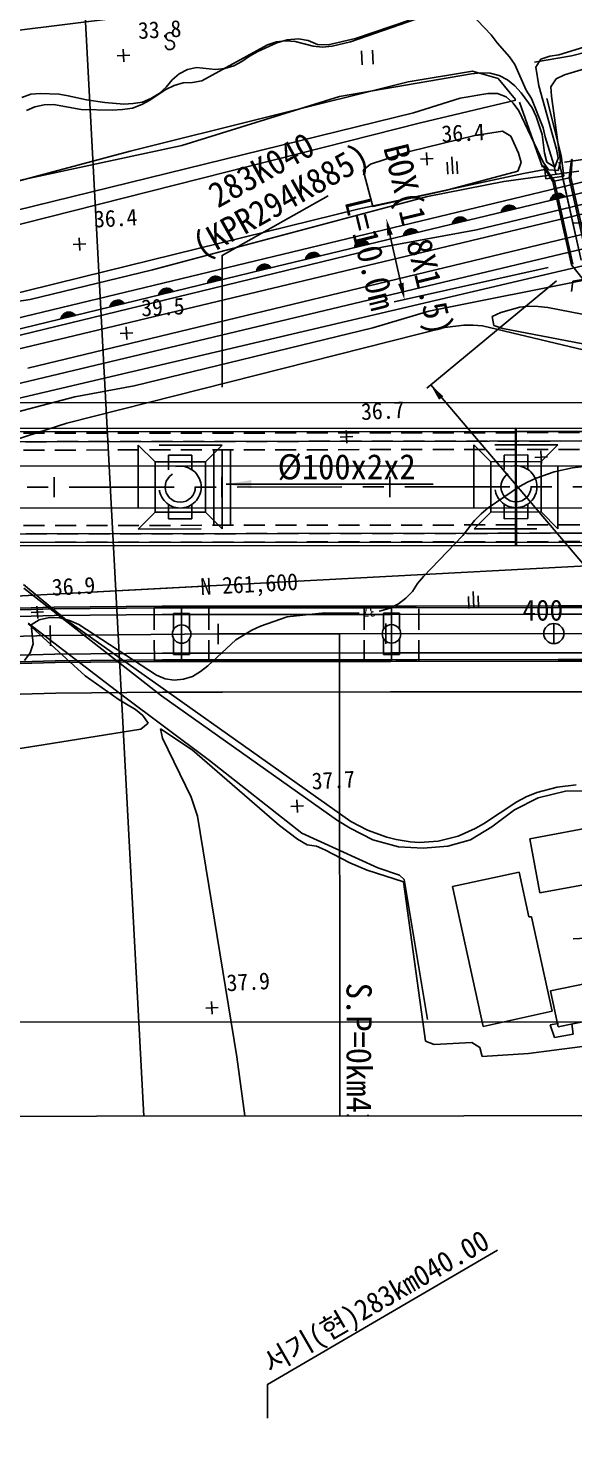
# Model space of a CAD drawing. Header units: millimetres. Extents: x 13158 to 13954, y 1103 to 1807.
# Drawn here: x 13759.2 to 13824.1, y 1361.9 to 1530.6 of the extents above; entities that cross this region are included whole.
import ezdxf
from ezdxf.enums import TextEntityAlignment as Align
from ezdxf.xclip import XClip

# ---------------------------------------------------------------- set-up
doc = ezdxf.new("R2010")
doc.units = ezdxf.units.MM
doc.header["$LTSCALE"] = 10
doc.header["$MEASUREMENT"] = 0
doc.header["$XCLIPFRAME"] = 2
for name, pattern in [('CENTER', [2, 1.25, -0.25, 0.25, -0.25]), ('DASHED2', [0.375, 0.25, -0.125]), ('HIDDEN', [0.375, 0.25, -0.125])]:
    doc.linetypes.add(name, pattern=pattern)
for name, color, linetype in [('TN-CABL', 4, 'Continuous'), ('TZ-BASE', 253, 'Continuous'), ('TZ-CABL', 4, 'Continuous'), ('TZ-LEAL', 1, 'Continuous'), ('TZ-LEAT', 3, 'Continuous')]:
    doc.layers.add(name, color=color, linetype=linetype)
doc.layers.add('TX-PAPR', color=2, linetype='Continuous', plot=False)
doc.styles.add('GR', font='GulimChe.ttf')
doc.styles.get("Standard").update_dxf_attribs({"font": 'GulimChe.ttf'})
doc.linetypes.add('ZIGZAG', pattern='A,0.0001,-0.2,[131,ltypeshp.shx,S=0.2,R=0,X=-0.2,Y=0],-0.4,[131,ltypeshp.shx,S=0.2,R=180,X=0.2,Y=0],-0.2', length=0.8001)
doc.dimstyles.get("Standard").update_dxf_attribs({"dimtxt": 0.18, "dimasz": 0.18, "dimexe": 0.18, "dimexo": 0.0625, "dimgap": 0.09, "dimtad": 0, "dimtih": 1, "dimtoh": 1, "dimdec": 4, "dimzin": 0, "dimdsep": 46, "dimtxsty": 'Standard', "dimcen": 0.09, "dimadec": 0, "dimazin": 0, "dimtfac": 1, "dimtdec": 4, "dimtofl": 0, "dimtmove": 0, "dimatfit": 3, "dimfxl": 0, "dimtolj": 1, "dimtzin": 0, "dimarcsym": 0})

# ---------------------------------------------------------------- blocks, each defined once
blk = doc.blocks.new('JD-DGDHG')
at = {"layer": 'TZ-BASE'}
for p, q in [((519.5, 135.95), (538.08, -213.91)), ((519.5, 135.95), (538.08, -213.91)), ((581.66, 51.91, 35), (699.42, 81.75, 35)), ((512.53, 19.86, 38), (699.42, 64.97, 38)), ((570.32, 31.16, 39), (699.42, 62.33, 39)), ((566.98, 57.64, 34), (555.3, 53.56, 34)), ((527.68, 56.44, 33), (515.2, 54.9, 33)), ((562.33, 56.14, 34), (555.91, 53.98, 34)), ((572.06, 54.41, 35), (569.62, 56.97, 35)), ((555.91, 53.98, 34), (552.65, 53.2, 34)), ((572.77, 53.46, 35), (572.06, 54.41, 35)), ((580.15, 52.03, 35), (590.96, 55.37, 35)), ((528.31, 51.18, 33.79), (528.23, 52.68, 33.79)), ((528.23, 52.68, 33.79), (528.27, 51.93, 33.79)), ((545.42, 53.2, 34), (537.59, 48.92, 34)), ((544.28, 52.43, 34), (543.3, 51.86, 34)), ((546.56, 53.46, 34), (544.28, 52.43, 34)), ((546.49, 53.59, 34), (545.42, 53.2, 34)), ((547.59, 53.69, 34), (546.49, 53.59, 34)), ((547.79, 53.79, 34), (546.56, 53.46, 34)), ((548.71, 53.6, 34), (547.59, 53.69, 34)), ((549.11, 53.92, 34), (547.79, 53.79, 34)), ((550.86, 53.05, 34), (548.71, 53.6, 34)), ((550.29, 53.73, 34), (549.11, 53.92, 34)), ((551.38, 53.27, 34), (550.29, 53.73, 34)), ((551.99, 52.93, 34), (550.86, 53.05, 34)), ((552.65, 53.2, 34), (551.38, 53.27, 34)), ((553.13, 53.07, 34), (551.99, 52.93, 34)), ((555.3, 53.56, 34), (553.13, 53.07, 34)), ((556.71, 50.84, 34.18), (556.62, 52.51, 34.18)), ((557.93, 52.56, 34.18), (558.02, 50.91, 34.18)), ((574.24, 51.78, 35), (572.77, 53.46, 35)), ((580.82, 49.62, 36), (591.56, 52.88, 36)), ((676.4, 51.15, 39), (513.47, 12.28, 39)), ((527.52, 51.89, 33.79), (529.02, 51.97, 33.79)), ((528.27, 51.93, 33.79), (527.52, 51.89, 33.79)), ((541.4, 50.7, 34), (540.33, 50.38, 34)), ((542.38, 51.23, 34), (541.4, 50.7, 34)), ((543.3, 51.86, 34), (542.38, 51.23, 34)), ((574.88, 50.85, 35), (574.24, 51.78, 35)), ((576.26, 47.79, 35), (574.88, 50.85, 35)), ((577.22, 51.14, 35), (581.66, 51.91, 35)), ((577.4, 50.54, 35), (577.99, 51.5, 35)), ((577.99, 51.5, 35), (579.06, 51.86, 35)), ((579.06, 51.86, 35), (580.15, 52.03, 35)), ((679.14, 49.44, 38), (513.68, 10.57, 38)), ((534.07, 49.02, 34), (533.35, 48.15, 34)), ((534.9, 49.75, 34), (534.07, 49.02, 34)), ((535.88, 50.28, 34), (534.9, 49.75, 34)), ((536.97, 50.49, 34), (535.88, 50.28, 34)), ((537.59, 48.92, 34), (536.5, 48.71, 34)), ((539.22, 50.28, 34), (536.97, 50.49, 34)), ((540.33, 50.38, 34), (539.22, 50.28, 34)), ((554.02, 47.05, 35), (569.73, 49.77, 35)), ((562.19, 48.81, 34.03), (569.84, 50.08, 34.03)), ((569.73, 49.77, 35), (570.83, 49.87, 35)), ((569.84, 50.08, 34.03), (572.92, 49.2, 34.03)), ((570.83, 49.87, 35), (571.95, 49.83, 35)), ((571.95, 49.83, 35), (573.03, 49.55, 35)), ((572.92, 49.2, 34.03), (574.98, 46.7, 34.03)), ((573.03, 49.55, 35), (574.02, 49.04, 35)), ((574.02, 49.04, 35), (574.89, 48.33, 35)), ((577.75, 48.31, 35), (577.4, 50.54, 35)), ((579.18, 48.19, 36), (579.8, 49.16, 36)), ((579.8, 49.16, 36), (580.82, 49.62, 36)), ((517.25, 47.31, 34), (516.18, 46.92, 34)), ((518.35, 47.41, 34), (517.25, 47.31, 34)), ((520.6, 47.32, 34), (518.35, 47.41, 34)), ((521.69, 47.15, 34), (520.6, 47.32, 34)), ((529.05, 40.52, 34.03), (562.19, 48.81, 34.03)), ((533.3, 47.87, 34), (531.41, 46.63, 34)), ((532.52, 47.41, 34), (531.55, 46.81, 34)), ((533.35, 48.15, 34), (532.52, 47.41, 34)), ((534.32, 48.37, 34), (533.3, 47.87, 34)), ((535.39, 48.69, 34), (534.32, 48.37, 34)), ((536.5, 48.71, 34), (535.39, 48.69, 34)), ((568.38, 46.86, 36), (571.69, 47.42, 36)), ((571.69, 47.42, 36), (572.81, 47.41, 36)), ((572.81, 47.41, 36), (573.86, 47.02, 36)), ((574.89, 48.33, 35), (575.66, 47.5, 35)), ((575.66, 47.5, 35), (576.96, 45.69, 35)), ((576.86, 46.82, 35), (576.26, 47.79, 35)), ((579.84, 40.77, 35), (577.75, 48.31, 35)), ((579.24, 47.09, 36), (579.18, 48.19, 36)), ((517.73, 45.8, 34), (516.71, 45.37, 34)), ((518.82, 46.04, 34), (517.73, 45.8, 34)), ((519.92, 46.11, 34), (518.82, 46.04, 34)), ((523.23, 45.51, 34), (519.92, 46.11, 34)), ((523.88, 46.64, 34), (521.69, 47.15, 34)), ((526.07, 46.32, 34), (523.88, 46.64, 34)), ((528.32, 46.15, 34), (526.07, 46.32, 34)), ((529.34, 45.67, 34), (528.17, 45.49, 34)), ((529.43, 46.21, 34), (528.32, 46.15, 34)), ((530.44, 46.1, 34), (529.34, 45.67, 34)), ((530.52, 46.39, 34), (529.43, 46.21, 34)), ((531.41, 46.63, 34), (530.44, 46.1, 34)), ((531.55, 46.81, 34), (530.52, 46.39, 34)), ((535.24, 41.2, 35), (554.02, 47.05, 35)), ((562.81, 45.09, 36), (568.38, 46.86, 36)), ((575.03, 46.63, 35.99), (563.65, 43.93, 35.99)), ((573.86, 47.02, 36), (574.7, 46.26, 36)), ((574.7, 46.26, 36), (575.37, 45.34, 36)), ((575.46, 46.39, 35.56), (578.17, 38.62, 35.56)), ((578.26, 43.32, 35), (576.86, 46.82, 35)), ((576.96, 45.69, 35), (577.42, 44.67, 35)), ((580.41, 40.01, 35.56), (578.72, 46.83, 35.56)), ((580.35, 39.31, 36), (579.24, 47.09, 36)), ((510.99, 32.36, 36), (562.81, 45.09, 36)), ((526.92, 45.41, 34), (523.23, 45.51, 34)), ((528.17, 45.49, 34), (526.92, 45.41, 34)), ((563.65, 43.93, 35.99), (537.48, 37.28, 35.99)), ((575.37, 45.34, 36), (578.28, 39.24, 36)), ((577.42, 44.67, 35), (578.13, 42.53, 35)), ((562.36, 40.5, 36), (570.12, 42.42, 36)), ((570.12, 42.42, 36), (573.44, 42.91, 36)), ((573.44, 42.91, 36), (574.41, 42.32, 36)), ((574.41, 42.32, 36), (575.33, 40.28, 36)), ((578.13, 42.53, 35), (578.44, 40.3, 35)), ((578.51, 42.23, 35), (578.26, 43.32, 35)), ((579.55, 38.9, 35), (578.51, 42.23, 35)), ((510.59, 35.57, 34.03), (529.05, 40.52, 34.03)), ((513.96, 36.64, 35), (535.24, 41.2, 35)), ((603.58, 40.57, 38.92), (546.47, 26.79, 38.92)), ((557.68, 38.99, 36), (562.36, 40.5, 36)), ((580.04, 39.68, 35), (579.84, 40.77, 35)), ((580.81, 39.21, 36.23), (589.83, 40.54, 36.23)), ((556.84, 38.26, 36), (557.68, 38.99, 36)), ((563.66, 39.57, 36.44), (565.16, 39.65, 36.44)), ((564.41, 39.61, 36.44), (563.66, 39.57, 36.44)), ((564.45, 38.86, 36.44), (564.37, 40.36, 36.44)), ((564.37, 40.36, 36.44), (564.41, 39.61, 36.44)), ((566.83, 39.24, 37.26), (566.91, 37.8, 37.26)), ((567.39, 39.84, 37.26), (567.49, 37.83, 37.26)), ((568.06, 37.84, 37.26), (567.98, 39.31, 37.26)), ((575.65, 39.2, 36), (575.25, 38.15, 36)), ((575.33, 40.28, 36), (575.65, 39.2, 36)), ((578.35, 38.8, 55.87), (578.27, 38.76, 22.21)), ((578.28, 39.24, 36), (578.91, 38.32, 36)), ((579.61, 36.95, -2.25), (578.35, 38.8, 55.87)), ((578.44, 40.3, 35), (578.69, 39.22, 35)), ((578.69, 39.22, 35), (579.65, 38.63, 35)), ((579.76, 37.81, 35), (579.55, 38.9, 35)), ((579.65, 38.63, 35), (580.04, 39.68, 35)), ((580.04, 38.23, 36), (580.35, 39.31, 36)), ((582.79, 27.52, -2.25), (580.18, 39.21, -2.25)), ((580.72, 37.56, 35.56), (580.41, 40.01, 35.56)), ((581.36, 37.34, -2.25), (581.63, 39.54, 57.18)), ((581.56, 37.39, -2.25), (581.71, 39.55, -2.25)), ((581.63, 39.54, 57.18), (581.71, 39.55, 22.86)), ((537.48, 37.28, 35.99), (511.21, 30.6, 35.99)), ((556.19, 33.6, 35.56), (575.92, 37.86, 35.56)), ((557.97, 33.94, 36), (556.84, 38.26, 36)), ((575.25, 38.15, 36), (566.62, 35.86, 36)), ((573.59, 36.91, 37), (582.5, 38.13, 37)), ((575.92, 37.86, 35.56), (578.46, 38.36, 35.56)), ((579.41, 36.91, -2.25), (578.27, 38.76, 22.21)), ((578.46, 38.36, 35.56), (578.6, 37.22, 35.56)), ((578.6, 37.22, 35.56), (580.72, 37.56, 35.56)), ((578.91, 38.32, 36), (580.04, 38.23, 36)), ((579.41, 36.91, -2.25), (581.56, 37.39, -2.25)), ((580.63, 37.18, -2.25), (582.79, 27.52, -2.25)), ((583.48, 27.85, -2.25), (581.36, 37.34, -2.25)), ((583.67, 27.94, -2.25), (581.56, 37.39, -2.25)), ((521.53, 18.33, 35.64), (594.18, 35.73, 35.64)), ((566.62, 35.86, 36), (557.97, 33.94, 36)), ((564.48, 35.12, 37), (573.59, 36.91, 37)), ((579.75, 35.43, 38.92), (579.32, 34.71, 38.92)), ((581.63, 26.96, -2.25), (579.41, 36.91, -2.25)), ((579.96, 35.48, 38.92), (579.52, 34.76, 38.92)), ((581.81, 27.05, -2.25), (579.61, 36.95, -2.25)), ((580.14, 35.49, 38.92), (579.73, 34.81, 38.92)), ((579.76, 35.43, 38.92), (580.48, 34.99, 38.92)), ((580.3, 35.46, 38.92), (579.93, 34.86, 38.92)), ((579.97, 35.48, 38.92), (580.68, 35.04, 38.92)), ((580.28, 35.47, 38.92), (580.84, 35.13, 38.92)), ((531.72, 26.39, 37), (564.48, 35.12, 37)), ((573.66, 33.89, 38.92), (573.28, 33.27, 38.92)), ((573.92, 34.03, 38.92), (573.48, 33.31, 38.92)), ((573.51, 33.75, 38.92), (574.02, 33.44, 38.92)), ((573.63, 33.86, 38.92), (574.23, 33.49, 38.92)), ((574.13, 34.07, 38.92), (573.69, 33.36, 38.92)), ((573.76, 33.95, 38.92), (574.44, 33.54, 38.92)), ((574.31, 34.08, 38.92), (573.9, 33.41, 38.92)), ((573.93, 34.03, 38.92), (574.64, 33.59, 38.92)), ((574.47, 34.05, 38.92), (574.1, 33.46, 38.92)), ((574.13, 34.07, 38.92), (574.85, 33.64, 38.92)), ((574.61, 34.01, 38.92), (574.31, 33.51, 38.92)), ((574.45, 34.06, 38.92), (575, 33.72, 38.92)), ((574.75, 33.94, 38.92), (574.51, 33.56, 38.92)), ((574.87, 33.85, 38.92), (574.72, 33.61, 38.92)), ((574.98, 33.75, 38.92), (574.93, 33.66, 38.92)), ((579.49, 35.29, 38.92), (579.12, 34.68, 38.92)), ((580.87, 35.09, 38.92), (579.12, 34.67, 38.92)), ((579.14, 34.76, 38.92), (579.24, 34.7, 38.92)), ((579.19, 34.9, 38.92), (579.45, 34.75, 38.92)), ((579.26, 35.04, 38.92), (579.65, 34.8, 38.92)), ((579.35, 35.16, 38.92), (579.86, 34.84, 38.92)), ((579.46, 35.26, 38.92), (580.06, 34.89, 38.92)), ((579.59, 35.36, 38.92), (580.27, 34.94, 38.92)), ((580.45, 35.41, 38.92), (580.14, 34.91, 38.92)), ((580.58, 35.35, 38.92), (580.35, 34.96, 38.92)), ((580.7, 35.26, 38.92), (580.55, 35.01, 38.92)), ((580.81, 35.15, 38.92), (580.76, 35.06, 38.92)), ((594.03, 33.29, 37.91), (516.89, 14.67, 37.91)), ((523.32, 25.5, 35.56), (556.19, 33.6, 35.56)), ((567.83, 32.48, 38.92), (567.45, 31.86, 38.92)), ((569.2, 32.27, 38.92), (567.45, 31.85, 38.92)), ((567.52, 32.09, 38.92), (567.78, 31.93, 38.92)), ((567.59, 32.22, 38.92), (567.99, 31.98, 38.92)), ((568.09, 32.62, 38.92), (567.65, 31.9, 38.92)), ((567.68, 32.34, 38.92), (568.19, 32.03, 38.92)), ((567.79, 32.45, 38.92), (568.4, 32.08, 38.92)), ((568.29, 32.67, 38.92), (567.86, 31.95, 38.92)), ((567.93, 32.54, 38.92), (568.6, 32.13, 38.92)), ((568.47, 32.67, 38.92), (568.06, 32, 38.92)), ((568.09, 32.62, 38.92), (568.81, 32.18, 38.92)), ((568.63, 32.65, 38.92), (568.27, 32.05, 38.92)), ((568.3, 32.67, 38.92), (569.02, 32.23, 38.92)), ((568.78, 32.6, 38.92), (568.48, 32.1, 38.92)), ((568.61, 32.65, 38.92), (569.17, 32.31, 38.92)), ((568.92, 32.53, 38.92), (568.68, 32.15, 38.92)), ((569.04, 32.45, 38.92), (568.89, 32.2, 38.92)), ((569.15, 32.34, 38.92), (569.09, 32.25, 38.92)), ((575.03, 33.68, 38.92), (573.28, 33.26, 38.92)), ((573.3, 33.35, 38.92), (573.41, 33.29, 38.92)), ((573.35, 33.5, 38.92), (573.61, 33.34, 38.92)), ((573.42, 33.63, 38.92), (573.82, 33.39, 38.92)), ((559.1, 29.1, 39), (570.32, 31.16, 39)), ((559.9, 31.12, -2.25), (561.31, 24.78, -2.25)), ((562, 31.07, 38.92), (561.62, 30.46, 38.92)), ((563.37, 30.87, 38.92), (561.62, 30.45, 38.92)), ((561.64, 30.54, 38.92), (561.74, 30.48, 38.92)), ((561.69, 30.68, 38.92), (561.95, 30.52, 38.92)), ((561.76, 30.82, 38.92), (562.15, 30.57, 38.92)), ((562.26, 31.21, 38.92), (561.82, 30.49, 38.92)), ((561.85, 30.94, 38.92), (562.36, 30.62, 38.92)), ((561.96, 31.04, 38.92), (562.57, 30.67, 38.92)), ((562.46, 31.26, 38.92), (562.02, 30.54, 38.92)), ((562.1, 31.14, 38.92), (562.77, 30.72, 38.92)), ((562.64, 31.27, 38.92), (562.23, 30.59, 38.92)), ((562.26, 31.21, 38.92), (562.98, 30.77, 38.92)), ((562.8, 31.24, 38.92), (562.44, 30.64, 38.92)), ((562.47, 31.26, 38.92), (563.18, 30.82, 38.92)), ((562.95, 31.19, 38.92), (562.64, 30.69, 38.92)), ((562.78, 31.25, 38.92), (563.34, 30.9, 38.92)), ((563.08, 31.13, 38.92), (562.85, 30.74, 38.92)), ((563.21, 31.04, 38.92), (563.05, 30.79, 38.92)), ((563.32, 30.93, 38.92), (563.26, 30.84, 38.92)), ((567.47, 31.95, 38.92), (567.57, 31.88, 38.92)), ((581.81, 31.93, 39.62), (583.31, 32.01, 39.62)), ((582.56, 31.97, 39.62), (581.81, 31.93, 39.62)), ((512.78, 17.83, 39), (559.1, 29.1, 39)), ((522.27, 29.4, 36.39), (523.77, 29.48, 36.39)), ((523.02, 29.44, 36.39), (522.27, 29.4, 36.39)), ((523.06, 28.69, 36.39), (522.98, 30.19, 36.39)), ((522.98, 30.19, 36.39), (523.02, 29.44, 36.39)), ((557.53, 29.46, 38.92), (555.78, 29.04, 38.92)), ((556.16, 29.67, 38.92), (555.79, 29.05, 38.92)), ((555.8, 29.13, 38.92), (555.91, 29.07, 38.92)), ((555.85, 29.28, 38.92), (556.11, 29.12, 38.92)), ((555.93, 29.41, 38.92), (556.32, 29.17, 38.92)), ((556.42, 29.8, 38.92), (555.98, 29.09, 38.92)), ((556.02, 29.53, 38.92), (556.53, 29.22, 38.92)), ((556.13, 29.64, 38.92), (556.73, 29.27, 38.92)), ((556.63, 29.85, 38.92), (556.19, 29.14, 38.92)), ((556.26, 29.73, 38.92), (556.94, 29.32, 38.92)), ((556.81, 29.86, 38.92), (556.4, 29.19, 38.92)), ((556.43, 29.81, 38.92), (557.15, 29.37, 38.92)), ((556.97, 29.83, 38.92), (556.6, 29.24, 38.92)), ((556.64, 29.85, 38.92), (557.35, 29.42, 38.92)), ((557.12, 29.79, 38.92), (556.81, 29.29, 38.92)), ((556.95, 29.84, 38.92), (557.51, 29.5, 38.92)), ((557.25, 29.72, 38.92), (557.02, 29.34, 38.92)), ((557.37, 29.63, 38.92), (557.22, 29.39, 38.92)), ((557.48, 29.52, 38.92), (557.43, 29.44, 38.92)), ((544.96, 27.03, 38.92), (544.53, 26.32, 38.92)), ((545.14, 27.04, 38.92), (544.73, 26.37, 38.92)), ((544.76, 26.99, 38.92), (545.48, 26.55, 38.92)), ((545.3, 27.02, 38.92), (544.94, 26.42, 38.92)), ((544.97, 27.04, 38.92), (545.69, 26.6, 38.92)), ((545.28, 27.02, 38.92), (545.84, 26.68, 38.92)), ((550.33, 28.26, 38.92), (549.95, 27.64, 38.92)), ((551.7, 28.05, 38.92), (549.95, 27.63, 38.92)), ((549.97, 27.73, 38.92), (550.08, 27.66, 38.92)), ((550.02, 27.87, 38.92), (550.28, 27.71, 38.92)), ((550.09, 28, 38.92), (550.49, 27.76, 38.92)), ((550.59, 28.4, 38.92), (550.15, 27.68, 38.92)), ((550.18, 28.12, 38.92), (550.69, 27.81, 38.92)), ((550.29, 28.23, 38.92), (550.9, 27.86, 38.92)), ((550.8, 28.45, 38.92), (550.36, 27.73, 38.92)), ((550.43, 28.32, 38.92), (551.11, 27.91, 38.92)), ((550.98, 28.45, 38.92), (550.56, 27.78, 38.92)), ((550.59, 28.4, 38.92), (551.31, 27.96, 38.92)), ((551.14, 28.43, 38.92), (550.77, 27.83, 38.92)), ((550.8, 28.45, 38.92), (551.52, 28.01, 38.92)), ((551.28, 28.38, 38.92), (550.98, 27.88, 38.92)), ((551.11, 28.43, 38.92), (551.67, 28.09, 38.92)), ((551.42, 28.31, 38.92), (551.18, 27.93, 38.92)), ((551.54, 28.23, 38.92), (551.39, 27.98, 38.92)), ((551.65, 28.12, 38.92), (551.6, 28.03, 38.92)), ((512.18, 22.75, 35.56), (523.32, 25.5, 35.56)), ((546.47, 26.79, 38.92), (512.7, 18.54, 38.92)), ((517.15, 22.84, 37), (531.72, 26.39, 37)), ((538.67, 25.42, 38.92), (538.29, 24.81, 38.92)), ((538.93, 25.56, 38.92), (538.49, 24.84, 38.92)), ((538.63, 25.39, 38.92), (539.24, 25.03, 38.92)), ((539.13, 25.61, 38.92), (538.7, 24.89, 38.92)), ((538.77, 25.49, 38.92), (539.45, 25.08, 38.92)), ((539.31, 25.62, 38.92), (538.9, 24.94, 38.92)), ((538.93, 25.56, 38.92), (539.65, 25.13, 38.92)), ((539.47, 25.59, 38.92), (539.11, 24.99, 38.92)), ((539.14, 25.61, 38.92), (539.86, 25.18, 38.92)), ((539.62, 25.55, 38.92), (539.32, 25.04, 38.92)), ((539.45, 25.6, 38.92), (540.01, 25.26, 38.92)), ((539.76, 25.48, 38.92), (539.52, 25.09, 38.92)), ((539.88, 25.39, 38.92), (539.73, 25.14, 38.92)), ((544.5, 26.85, 38.92), (544.12, 26.23, 38.92)), ((545.87, 26.65, 38.92), (544.12, 26.22, 38.92)), ((544.14, 26.31, 38.92), (544.24, 26.25, 38.92)), ((544.19, 26.46, 38.92), (544.45, 26.3, 38.92)), ((544.26, 26.59, 38.92), (544.66, 26.35, 38.92)), ((544.76, 26.99, 38.92), (544.32, 26.27, 38.92)), ((544.35, 26.71, 38.92), (544.86, 26.4, 38.92)), ((544.46, 26.82, 38.92), (545.07, 26.45, 38.92)), ((544.6, 26.91, 38.92), (545.27, 26.5, 38.92)), ((545.45, 26.97, 38.92), (545.15, 26.47, 38.92)), ((545.59, 26.9, 38.92), (545.35, 26.52, 38.92)), ((545.71, 26.82, 38.92), (545.56, 26.57, 38.92)), ((545.82, 26.71, 38.92), (545.76, 26.62, 38.92)), ((578.88, 26.65, -2.25), (560.53, 22.55, -2.25)), ((584.34, 25.39, 37), (564.65, 21.47, 37)), ((642.03, -48.51, -2.25), (581.63, 26.96, -2.25)), ((583.89, 25.39, 36.41), (581.82, 25.02, 36.41)), ((534.21, 23.8, 38.92), (532.46, 23.37, 38.92)), ((532.84, 24, 38.92), (532.47, 23.38, 38.92)), ((532.6, 23.74, 38.92), (533, 23.5, 38.92)), ((533.1, 24.14, 38.92), (532.66, 23.42, 38.92)), ((532.69, 23.86, 38.92), (533.21, 23.55, 38.92)), ((532.8, 23.97, 38.92), (533.41, 23.6, 38.92)), ((533.31, 24.19, 38.92), (532.87, 23.47, 38.92)), ((532.94, 24.06, 38.92), (533.62, 23.65, 38.92)), ((533.48, 24.19, 38.92), (533.08, 23.52, 38.92)), ((533.1, 24.14, 38.92), (533.82, 23.7, 38.92)), ((533.65, 24.17, 38.92), (533.28, 23.57, 38.92)), ((533.31, 24.19, 38.92), (534.03, 23.75, 38.92)), ((533.79, 24.12, 38.92), (533.49, 23.62, 38.92)), ((533.62, 24.17, 38.92), (534.18, 23.83, 38.92)), ((533.93, 24.06, 38.92), (533.69, 23.67, 38.92)), ((534.05, 23.97, 38.92), (533.9, 23.72, 38.92)), ((534.16, 23.86, 38.92), (534.11, 23.77, 38.92)), ((540.04, 25.22, 38.92), (538.29, 24.79, 38.92)), ((538.31, 24.89, 38.92), (538.42, 24.82, 38.92)), ((538.36, 25.03, 38.92), (538.62, 24.87, 38.92)), ((538.43, 25.16, 38.92), (538.83, 24.92, 38.92)), ((538.52, 25.29, 38.92), (539.03, 24.97, 38.92)), ((539.99, 25.29, 38.92), (539.93, 25.2, 38.92)), ((579.84, 25.07, 32.26), (564.42, 12.28, 32.26)), ((581.82, 25.02, 36.41), (581.63, 23.81, 36.41)), ((512.26, 22.11, 37), (517.15, 22.84, 37)), ((527.01, 22.57, 38.92), (526.64, 21.96, 38.92)), ((528.38, 22.37, 38.92), (526.64, 21.95, 38.92)), ((526.65, 22.04, 38.92), (526.76, 21.98, 38.92)), ((526.7, 22.18, 38.92), (526.96, 22.03, 38.92)), ((526.78, 22.32, 38.92), (527.17, 22.08, 38.92)), ((527.27, 22.71, 38.92), (526.84, 21.99, 38.92)), ((526.87, 22.44, 38.92), (527.38, 22.13, 38.92)), ((526.98, 22.54, 38.92), (527.58, 22.18, 38.92)), ((527.48, 22.76, 38.92), (527.04, 22.04, 38.92)), ((527.11, 22.64, 38.92), (527.79, 22.23, 38.92)), ((527.66, 22.77, 38.92), (527.25, 22.09, 38.92)), ((527.28, 22.71, 38.92), (528, 22.28, 38.92)), ((527.82, 22.74, 38.92), (527.45, 22.14, 38.92)), ((527.48, 22.76, 38.92), (528.2, 22.33, 38.92)), ((527.96, 22.7, 38.92), (527.66, 22.2, 38.92)), ((527.8, 22.75, 38.92), (528.36, 22.41, 38.92)), ((528.1, 22.63, 38.92), (527.87, 22.25, 38.92)), ((528.22, 22.54, 38.92), (528.07, 22.3, 38.92)), ((528.33, 22.44, 38.92), (528.28, 22.35, 38.92)), ((532.48, 23.46, 38.92), (532.59, 23.4, 38.92)), ((532.53, 23.61, 38.92), (532.79, 23.45, 38.92)), ((575.47, 21.93, 37), (573.21, 21.28, 37)), ((576.57, 22.03, 37), (575.47, 21.93, 37)), ((577.69, 22.02, 37), (576.57, 22.03, 37)), ((578.82, 21.9, 37), (577.69, 22.02, 37)), ((521.18, 21.15, 38.92), (520.81, 20.53, 38.92)), ((522.56, 20.95, 38.92), (520.81, 20.52, 38.92)), ((520.83, 20.61, 38.92), (520.93, 20.55, 38.92)), ((520.88, 20.76, 38.92), (521.14, 20.6, 38.92)), ((520.95, 20.89, 38.92), (521.34, 20.65, 38.92)), ((521.44, 21.29, 38.92), (521.01, 20.57, 38.92)), ((521.04, 21.01, 38.92), (521.55, 20.7, 38.92)), ((521.15, 21.12, 38.92), (521.75, 20.75, 38.92)), ((521.65, 21.34, 38.92), (521.21, 20.62, 38.92)), ((521.28, 21.21, 38.92), (521.96, 20.8, 38.92)), ((521.83, 21.34, 38.92), (521.42, 20.67, 38.92)), ((521.45, 21.29, 38.92), (522.17, 20.85, 38.92)), ((521.99, 21.32, 38.92), (521.63, 20.72, 38.92)), ((521.66, 21.34, 38.92), (522.37, 20.9, 38.92)), ((522.14, 21.27, 38.92), (521.83, 20.77, 38.92)), ((521.97, 21.32, 38.92), (522.53, 20.99, 38.92)), ((522.27, 21.21, 38.92), (522.04, 20.82, 38.92)), ((522.39, 21.12, 38.92), (522.24, 20.87, 38.92)), ((522.5, 21.01, 38.92), (522.45, 20.92, 38.92)), ((564.65, 21.47, 37), (557.99, 19.46, 37)), ((573.21, 21.28, 37), (572.19, 20.82, 37)), ((572.19, 20.82, 37), (572.4, 19.73, 37)), ((584.34, 20.83, 37), (578.82, 21.9, 37)), ((566.55, 19.49, 37), (521.53, 8.1, 37)), ((527.89, 18.8, 39.52), (529.39, 18.88, 39.52)), ((528.64, 18.84, 39.52), (527.89, 18.8, 39.52)), ((528.68, 18.09, 39.52), (528.6, 19.59, 39.52)), ((528.6, 19.59, 39.52), (528.64, 18.84, 39.52)), ((557.99, 19.46, 37), (529.53, 12.56, 37)), ((568.82, 19.77, 37), (566.55, 19.49, 37)), ((569.94, 19.8, 37), (568.82, 19.77, 37)), ((571.06, 19.72, 37), (569.94, 19.8, 37)), ((593.05, 14.44, 37), (571.06, 19.72, 37)), ((572.4, 19.73, 37), (573.48, 19.38, 37)), ((573.48, 19.38, 37), (615.51, 11.33, 37)), ((512.97, 16.29, 35.64), (521.53, 18.33, 35.64)), ((529.53, 12.56, 37), (522.49, 11.24, 37)), ((564.87, 12.66, 32.26), (625.24, -58.42, 32.26)), ((522.49, 11.24, 37), (513.88, 8.97, 37)), ((500.01, 7.44), (664.14, 7.58)), ((500.01, 7.44), (574.97, 7.51)), ((500.01, 7.04), (574.97, 7.11)), ((521.53, 8.1, 37), (514.27, 5.74, 37)), ((554.88, 5.72, 36.68), (554.8, 7.22, 36.68)), ((554.8, 7.22, 36.68), (554.84, 6.47, 36.68)), ((574.98, -6.49), (574.97, 7.51)), ((575.08, -6.49), (575.07, 7.51)), ((575.07, 7.11), (664.14, 7.18)), ((554.09, 6.43, 36.68), (555.59, 6.51, 36.68)), ((554.84, 6.47, 36.68), (554.09, 6.43, 36.68)), ((577.28, 4), (578.78, 4.08)), ((578.03, 4.04), (577.28, 4)), ((578.07, 3.29), (577.99, 4.79)), ((577.99, 4.79), (578.03, 4.04)), ((499.97, 2.94), (699.96, 3.12)), ((560, -0.71), (560, 1.69)), ((577.44, 1.54, 37), (579.58, 2.29, 37)), ((579.58, 2.29, 37), (581.75, 2.78, 37)), ((580, -0.69), (580, 1.71)), ((581.75, 2.78, 37), (585.12, 3.16, 37)), ((520, -0.74), (520, 1.66)), ((540, -0.72), (540, 1.68)), ((571.71, -1.99, 37), (575.45, 0.55, 37)), ((575.45, 0.55, 37), (576.42, 1.08, 37)), ((576.42, 1.08, 37), (577.44, 1.54, 37)), ((699.42, -2.76), (457.92, -15.59)), ((499.97, -2.06), (700, -1.88)), ((570.08, -3.53, 37), (570.87, -2.73, 37)), ((570.87, -2.73, 37), (571.71, -1.99, 37)), ((568.7, -5.3, 37), (570.08, -3.53, 37)), ((500.03, -6.16), (664.15, -6.02)), ((500.03, -6.56), (664.15, -6.42)), ((564.03, -10.18, 37), (568.7, -5.3, 37)), ((574.98, -6.49), (575.08, -6.49)), ((537.98, -11.34), (0.03, -39.9)), ((516.36, -11.13, 37), (521.49, -15.39, 37)), ((516.41, -11.57, 37.91), (532.79, -24.41, 37.91)), ((562.69, -11.98, 37), (563.28, -11.02, 37)), ((563.28, -11.02, 37), (564.03, -10.18, 37)), ((560, -13.95, 37), (561.02, -13.45, 37)), ((561.02, -13.45, 37), (561.9, -12.79, 37)), ((561.9, -12.79, 37), (562.69, -11.98, 37)), ((569.36, -12.56, 38.09), (569.43, -14.01, 38.09)), ((569.91, -11.96, 38.09), (570.02, -13.97, 38.09)), ((570.58, -13.97, 38.09), (570.51, -12.5, 38.09)), ((520, -13.85), (499.94, -14.44)), ((520.01, -14.05), (499.95, -14.64)), ((520.02, -14.85), (499.98, -15.44)), ((517.26, -14.5, 36.89), (518.76, -14.42, 36.89)), ((517.26, -14.5, 36.89), (518.76, -14.42, 36.89)), ((518.01, -14.46, 36.89), (517.26, -14.5, 36.89)), ((518.01, -14.46, 36.89), (517.26, -14.5, 36.89)), ((518.05, -15.21, 36.89), (517.97, -13.71, 36.89)), ((517.97, -13.71, 36.89), (518.01, -14.46, 36.89)), ((518.05, -15.21, 36.89), (517.97, -13.71, 36.89)), ((517.97, -13.71, 36.89), (518.01, -14.46, 36.89)), ((518.23, -15.36, 37), (519.46, -15.06, 37)), ((519.46, -15.06, 37), (520.69, -15.1, 37)), ((532.88, -13.73), (520, -13.85)), ((532.88, -13.93), (520.01, -14.05)), ((532.89, -14.73), (520.02, -14.85)), ((520.69, -15.1, 37), (521.85, -15.44, 37)), ((538.19, -13.73), (532.88, -13.73)), ((538.19, -13.93), (532.88, -13.93)), ((538.19, -14.73), (532.89, -14.73)), ((535.2, -20.3), (535.19, -13.8)), ((540.06, -13.72), (538.19, -13.73)), ((540.06, -13.92), (538.19, -13.93)), ((540.06, -14.72), (538.19, -14.73)), ((560.06, -13.71), (540.06, -13.72)), ((560.06, -13.91), (540.06, -13.92)), ((560.06, -14.71), (540.06, -14.72)), ((544.59, -16.12, 37), (547.79, -14.98, 37)), ((547.79, -14.98, 37), (552.27, -14.54, 37)), ((552.27, -14.54, 37), (556.35, -14.57, 37)), ((558.74, -14.31, 37), (558.93, -14.27, 37)), ((558.93, -14.27, 37), (560, -13.95, 37)), ((580.06, -13.69), (560.06, -13.71)), ((580.06, -13.89), (560.06, -13.91)), ((580.06, -14.69), (560.06, -14.71)), ((560.2, -20.28), (560.19, -13.78)), ((600.06, -13.67), (580.06, -13.69)), ((636.16, -13.84), (580.06, -13.89)), ((636.16, -14.64), (580.06, -14.69)), ((516.93, -15.75, 39.55), (527.97, -24.22, 39.55)), ((516.93, -15.82, 37), (523.72, -22.03, 37)), ((517.27, -15.97, 37), (518.23, -15.36, 37)), ((517.51, -18.2, 37), (517.27, -15.97, 37)), ((519.52, -16.04), (519.56, -18.44)), ((521.49, -15.39, 37), (555.34, -39.4, 37)), ((521.85, -15.44, 37), (522.94, -15.9, 37)), ((522.94, -15.9, 37), (532.2, -21.96, 37)), ((539.54, -15.84), (539.54, -18.24)), ((541.64, -17.75, 37), (543.57, -16.58, 37)), ((543.57, -16.58, 37), (544.59, -16.12, 37)), ((559.54, -15.81), (559.54, -18.21)), ((579.54, -15.79), (579.54, -18.19)), ((519.54, -17.24), (510.8, -17.44)), ((517.31, -18.83, 37), (517.51, -18.2, 37)), ((539.54, -17.04), (519.54, -17.24)), ((538.34, -20.83, 37), (541.64, -17.75, 37)), ((554, -17.01), (539.54, -17.04)), ((639.94, -16.94), (554, -17.01)), ((554, -17.01), (554.06, -88.65)), ((520.11, -19.45), (500.17, -20.03)), ((516.49, -20.19, 37), (517.16, -19.29, 37)), ((517.16, -19.29, 37), (517.31, -18.83, 37)), ((532.91, -19.33), (520.11, -19.45)), ((532.91, -20.13), (520.13, -20.25)), ((538.2, -19.33), (532.91, -19.33)), ((538.2, -20.13), (532.91, -20.13)), ((540.07, -19.32), (538.2, -19.33)), ((540.07, -20.12), (538.2, -20.13)), ((560.07, -19.31), (540.07, -19.32)), ((560.07, -20.11), (540.07, -20.12)), ((580.07, -19.29), (560.07, -19.31)), ((580.07, -20.09), (560.07, -20.11)), ((620.07, -19.25), (580.07, -19.29)), ((620.07, -20.05), (580.07, -20.09)), ((520.13, -20.25), (500.21, -20.83)), ((520.13, -20.45), (500.21, -21.03)), ((532.91, -20.33), (520.13, -20.45)), ((538.2, -20.33), (532.91, -20.33)), ((536.49, -22.1, 37), (537.46, -21.53, 37)), ((537.46, -21.53, 37), (538.34, -20.83, 37)), ((540.07, -20.32), (538.2, -20.33)), ((560.07, -20.31), (540.07, -20.32)), ((580.07, -20.29), (560.07, -20.31)), ((620.07, -20.25), (580.07, -20.29)), ((523.72, -22.03, 37), (527.76, -24.88, 37)), ((532.2, -21.96, 37), (533.22, -22.39, 37)), ((533.22, -22.39, 37), (534.32, -22.55, 37)), ((534.32, -22.55, 37), (535.42, -22.45, 37)), ((535.42, -22.45, 37), (536.49, -22.1, 37)), ((527.76, -24.88, 37), (529.72, -26.05, 37)), ((527.97, -24.22, 39.55), (538.5, -32.14, 39.55)), ((532.79, -24.41, 37.91), (553.77, -39.29, 37.91)), ((529.72, -26.05, 37), (530.59, -26.76, 37)), ((530.59, -26.76, 37), (531.22, -27.69, 37)), ((530.34, -28.39, 37), (518.72, -30.26, 37)), ((531.22, -27.69, 37), (530.34, -28.39, 37)), ((536.44, -30.84, 37), (532.68, -28.36, 37)), ((532.68, -28.36, 37), (532.93, -29.45, 37)), ((518.72, -30.26, 37), (465.1, -38.89, 37)), ((532.93, -29.45, 37), (536.33, -36.5, 37)), ((546.85, -39.88, 37), (536.44, -30.84, 37)), ((538.5, -32.14, 39.55), (549.53, -40.78, 39.55)), ((577.52, -35.95, 37), (579.93, -35.32, 37)), ((579.93, -35.32, 37), (582.2, -35.04, 37)), ((536.33, -36.5, 37), (537.09, -38.75, 37)), ((548.99, -38.32, 37.66), (548.91, -36.82, 37.66)), ((548.91, -36.82, 37.66), (548.95, -37.57, 37.66)), ((571.14, -39.68, 37), (575.13, -37.07, 37)), ((574.84, -38.03, 37.91), (577.67, -36.6, 37.91)), ((575.13, -37.07, 37), (576.24, -36.45, 37)), ((576.24, -36.45, 37), (577.52, -35.95, 37)), ((577.67, -36.6, 37.91), (580.92, -35.79, 37.91)), ((580.92, -35.79, 37.91), (584.78, -35.76, 37.91)), ((537.09, -38.75, 37), (541.78, -67.46, 37)), ((548.2, -37.61, 37.66), (549.7, -37.53, 37.66)), ((548.95, -37.57, 37.66), (548.2, -37.61, 37.66)), ((572.15, -40.04, 37.91), (574.84, -38.03, 37.91)), ((549.02, -41.51, 37), (546.85, -39.88, 37)), ((553.77, -39.29, 37.91), (555.26, -40.19, 37.91)), ((555.26, -40.19, 37.91), (557.99, -41.6, 37.91)), ((555.34, -39.4, 37), (557.33, -40.45, 37)), ((557.33, -40.45, 37), (559.66, -41.28, 37)), ((568.13, -41.16, 37), (570.17, -40.24, 37)), ((569.63, -41.61, 37.91), (572.15, -40.04, 37.91)), ((570.17, -40.24, 37), (571.14, -39.68, 37)), ((585.13, -39.9, 41.21), (576.67, -41.47, 41.21)), ((550.15, -42.19, 37), (549.02, -41.51, 37)), ((549.53, -40.78, 39.55), (558.59, -44.94, 39.55)), ((557.99, -41.6, 37.91), (561.03, -42.41, 37.91)), ((559.66, -41.28, 37), (560.74, -41.55, 37)), ((560.74, -41.55, 37), (562.41, -41.83, 37)), ((562.41, -41.83, 37), (563.53, -41.92, 37)), ((563.53, -41.92, 37), (565.75, -41.75, 37)), ((565.75, -41.75, 37), (568.13, -41.16, 37)), ((566.9, -42.36, 37.91), (569.63, -41.61, 37.91)), ((576.67, -41.47, 41.21), (577.87, -47.92, 41.21)), ((551.25, -42.35, 37), (550.15, -42.19, 37)), ((552.27, -42.79, 37), (551.25, -42.35, 37)), ((555.25, -44.35, 37), (552.27, -42.79, 37)), ((561.03, -42.41, 37.91), (563.99, -42.6, 37.91)), ((563.99, -42.6, 37.91), (566.9, -42.36, 37.91)), ((557.29, -45.21, 37), (555.25, -44.35, 37)), ((561.62, -46.58, 37), (557.29, -45.21, 37)), ((558.59, -44.94, 39.55), (561.15, -45.82, 39.55)), ((575.39, -45.44, 42.22), (567.46, -47.17, 42.22)), ((576.56, -50.79, 42.22), (575.39, -45.44, 42.22)), ((561.15, -45.82, 39.55), (561.7, -46.34, 39.55)), ((564.26, -65.58, 37), (561.62, -46.58, 37)), ((561.7, -46.34, 39.55), (564.5, -63.02, 39.55)), ((567.46, -47.17, 42.22), (571.1, -63.84, 42.22)), ((577.87, -47.92, 41.21), (586.33, -46.35, 41.21)), ((576.86, -50.76, 42.22), (576.56, -50.79, 42.22)), ((579.32, -62.04, 42.22), (576.86, -50.76, 42.22)), ((581.84, -53.4, 37.94), (583.34, -53.32, 37.94)), ((582.59, -53.36, 37.94), (581.84, -53.4, 37.94)), ((584.93, -58.4, 40.56), (579.16, -59.6, 40.56)), ((579.16, -59.6, 40.56), (580.06, -63.89, 40.56)), ((538.07, -61.67, 37.88), (539.56, -61.59, 37.88)), ((538.81, -61.63, 37.88), (538.07, -61.67, 37.88)), ((538.85, -62.38, 37.88), (538.77, -60.88, 37.88)), ((538.77, -60.88, 37.88), (538.81, -61.63, 37.88)), ((571.1, -63.84, 42.22), (579.32, -62.04, 42.22)), ((502.03, -63.35), (700.05, -63.18)), ((579.11, -63.64, 40.77), (580.1, -63.48, 40.77)), ((579.6, -65.17, 40.77), (579.11, -63.64, 40.77)), ((580.06, -63.89, 40.56), (585.83, -62.69, 40.56)), ((581.67, -63.54, 40.77), (581.86, -64.78, 40.77)), ((565.28, -66.01, 37), (564.26, -65.58, 37)), ((569.75, -65.76, 37), (565.28, -66.01, 37)), ((570.71, -66.34, 37), (569.75, -65.76, 37)), ((587.75, -65.58, 37), (576.53, -67.08, 37)), ((581.86, -64.78, 40.77), (579.6, -65.17, 40.77)), ((541.78, -67.46, 37), (547.97, -113.42, 37)), ((570.99, -67.43, 37), (570.71, -66.34, 37)), ((576.53, -67.08, 37), (570.99, -67.43, 37))]:
    blk.add_line(p, q, dxfattribs=at)
at = {"layer": 'TZ-BASE', "ltscale": 10}
for p, q in [((231.36, 10.25), (619.97, 10.6)), ((520.2, -24.1), (500.37, -24.68)), ((532.93, -23.98), (520.2, -24.1)), ((538.2, -23.98), (532.93, -23.98)), ((540.07, -23.98), (538.2, -23.98)), ((560.07, -23.96), (540.07, -23.98)), ((580.07, -23.94), (560.07, -23.96)), ((620.07, -23.9), (580.07, -23.94))]:
    blk.add_line(p, q, dxfattribs=at)
at = {"layer": 'TZ-BASE', "linetype": 'DASHED2', "ltscale": 3}
for p, q in [((532.03, 3.47), (530.02, 5.47)), ((540.02, 5.47), (530.02, 5.47)), ((530.02, 5.47), (530.03, -4.53)), ((538.03, 3.47), (540.02, 5.47)), ((540.03, -4.52), (540.02, 5.47)), ((580.02, 5.51), (570.02, 5.5)), ((572.03, 3.5), (570.02, 5.5)), ((570.02, 5.5), (570.03, -4.5)), ((578.03, 3.51), (580.02, 5.51)), ((580.03, -4.49), (580.02, 5.51)), ((538.03, 3.47), (532.03, 3.47)), ((532.03, 3.47), (532.03, -2.53)), ((533.63, 4.27), (536.43, 4.27)), ((533.63, 4.27), (533.63, 2.54)), ((536.43, 4.27), (536.43, 2.54)), ((538.03, -2.53), (538.03, 3.47)), ((578.03, 3.51), (572.03, 3.5)), ((572.03, 3.5), (572.03, -2.5)), ((573.63, 4.3), (576.43, 4.31)), ((573.63, 4.3), (573.63, 2.58)), ((576.43, 4.31), (576.43, 2.58)), ((578.03, -2.49), (578.03, 3.51)), ((533.63, -1.6), (533.63, -3.33)), ((536.43, -1.6), (536.43, -3.33)), ((573.63, -1.57), (573.63, -3.3)), ((576.43, -1.56), (576.43, -3.29)), ((532.03, -2.53), (530.03, -4.53)), ((532.03, -2.53), (538.03, -2.53)), ((533.63, -3.33), (536.43, -3.33)), ((538.03, -2.53), (540.03, -4.52)), ((572.03, -2.5), (570.03, -4.5)), ((572.03, -2.5), (578.03, -2.49)), ((573.63, -3.3), (576.43, -3.29)), ((578.03, -2.49), (580.03, -4.49)), ((530.03, -4.53), (540.03, -4.52)), ((570.03, -4.5), (580.03, -4.49))]:
    blk.add_line(p, q, dxfattribs=at)
at = {"layer": 'TZ-BASE', "linetype": 'HIDDEN'}
for p, q in [((531.94, -13.8), (538.44, -13.8)), ((531.95, -20.3), (531.94, -13.8)), ((534.25, -16.5), (534.25, -14.6)), ((534.25, -14.6), (536.15, -14.6)), ((536.15, -16.5), (536.15, -14.6)), ((538.45, -20.3), (538.44, -13.8)), ((556.94, -13.78), (563.44, -13.78)), ((556.95, -20.28), (556.94, -13.78)), ((559.25, -16.47), (559.25, -14.58)), ((559.25, -14.58), (561.15, -14.58)), ((561.15, -16.47), (561.15, -14.58)), ((563.45, -20.28), (563.44, -13.78)), ((534.25, -19.5), (534.25, -17.61)), ((536.15, -19.5), (536.15, -17.6)), ((559.25, -19.48), (559.25, -17.58)), ((561.15, -19.48), (561.15, -17.58)), ((534.25, -19.5), (536.15, -19.5)), ((559.25, -19.48), (561.15, -19.48)), ((531.95, -20.3), (538.45, -20.3)), ((556.95, -20.28), (563.45, -20.28))]:
    blk.add_line(p, q, dxfattribs=at)
at = {"layer": 'TZ-BASE', "linetype": 'CENTER'}
blk.add_lwpolyline([(0, 0), (101.2, 0.09), (301.2, 0.27), (501.8, 0.44), (700, 0.62)], dxfattribs=at)
at = {"layer": 'TZ-BASE', "linetype": 'DASHED2', "ltscale": 3}
for centre, radius in [((535.03, 0.47), 2.5), ((535.03, 0.47), 1.8), ((575.03, 0.51), 2.5), ((575.03, 0.51), 1.8)]:
    blk.add_circle(centre, radius, dxfattribs=at)
at = {"layer": 'TZ-BASE'}
for centre, radius in [((535.2, -17.05), 1.1), ((560.2, -17.03), 1.1), ((579.54, -16.99), 1.2)]:
    blk.add_circle(centre, radius, dxfattribs=at)
for centre, radius, start, end in [((533.77, 54.2, 36.62), 0.475, 1.7446, 273.0398), ((533.8, 53.18, 36.62), 0.543, 183.0398, 90.6538), ((580.08, 34.51, 38.92), 0.975, 36.1797, 170.94), ((574.25, 33.11, 38.92), 0.975, 36.1797, 170.94), ((568.41, 31.7, 38.92), 0.975, 36.1797, 170.94), ((562.58, 30.29, 38.92), 0.975, 36.1797, 170.94), ((556.75, 28.89, 38.92), 0.975, 36.1797, 170.94), ((545.08, 26.07, 38.92), 0.975, 36.3526, 171.1129), ((550.91, 27.48, 38.92), 0.975, 36.1797, 170.94), ((539.26, 24.64, 38.92), 0.975, 36.3526, 171.1129), ((533.43, 23.22, 38.92), 0.975, 36.3526, 171.1129), ((527.6, 21.79, 38.92), 0.975, 36.3526, 171.1129), ((521.77, 20.37, 38.92), 0.975, 36.3526, 171.1129)]:
    blk.add_arc(centre, radius, start, end, dxfattribs=at)
for points in [[(560.35, 30.6, -2.25), (559.7, 30.46, -2.25), (559.59, 32.48, -2.25)], [(561.64, 24.85, -2.25), (560.99, 24.7, -2.25), (561.75, 22.82, -2.25)], [(566.38, 11.3, 32.26), (565.86, 10.89, 32.26), (564.87, 12.66, 32.26)]]:
    blk.add_solid(points, dxfattribs=at)
for s, height, rotation, p in [('33.8', 2, 3.0398, (530.05, 53.91, 37.12)), ('36.4', 2, 3.0398, (566.2, 41.59, 37.12)), ('36.4', 2, 3.0398, (524.81, 31.42, 37.12)), ('39.5', 2, 3.0398, (530.43, 20.82, 37.12)), ('36.7', 2, 3.0398, (556.62, 8.46, 37.12)), ('N 261,600', 2, 3.0411, (537.49, -12.4)), ('36.9', 2, 3.0398, (519.79, -12.48, 37.12)), ('400', 2.5, 0.0518, (575.79, -15.45)), ('37.7', 2, 3.0398, (550.74, -35.59, 37.12)), ('37.9', 2, 3.0398, (540.6, -59.65, 37.12)), ('S.P=0km425.545', 3, 270.0518, (554.84, -58.63))]:
    blk.add_text(s, height=height, rotation=rotation, dxfattribs=at).set_placement(p)
for s, height, rotation, p in [('BOX(1.8X1.5)', 3, 283.6647, (563.19, 29.97, 143.17)), (' L=10.0m', 3, 283.6647, (557.41, 29.22, 143.17)), ('37', 1.2, 181.0398, (557.55, -14.4, 37.12))]:
    blk.add_text(s, height=height, rotation=rotation, dxfattribs=at).set_placement(p, align=Align.MIDDLE)
blk = doc.blocks.new('JD-DFHD6DFH8')
at = {"layer": 'TZ-BASE', "flags": 128}
blk.add_lwpolyline([(539.94, 87.4), (539.94, 103.1), (552.6, 110.19)], dxfattribs=at)
at = {"layer": 'TZ-BASE', "style": 'GR'}
for s, p in [('283K040', (539.43, 108.68)), ('(KPR294K885)', (537.5, 102.66))]:
    blk.add_text(s, height=3, rotation=29.2387, dxfattribs=at).set_placement(p)
at = {"layer": 'TZ-BASE'}
blk.add_text('Ø100x2x2', height=3, rotation=0.0518, dxfattribs=at).set_placement((554.79, 77.9), align=Align.MIDDLE)
blk.add_leader([(540.44, 75.82), (565.1, 75.82)], dimstyle='Standard', override={"dimtxt": 3, "dimasz": 3, "dimexe": 2, "dimexo": 3, "dimgap": 1, "dimtad": 0, "dimtih": 0, "dimcen": 1, "dimaunit": 1, "dimadec": 8, "dimtix": 1, "dimtofl": 1, "dimtmove": 2, "dimtvp": 2}, dxfattribs=at)

msp = doc.modelspace()

# ---------------------------------------------------------------- linework, layer by layer
at = {"layer": 'TN-CABL', "linetype": 'ZIGZAG', "ltscale": 0.5}
for points in [[(13406.36, 1480.84), (13908.14, 1481.49)], [(13406.37, 1469.84), (13908.15, 1470.49)]]:
    msp.add_lwpolyline(points, dxfattribs=at)
at = {"layer": 'TX-PAPR'}
msp.add_lwpolyline([(13242.17, 1550.41), (13242.31, 1400.41), (13942.31, 1401.02), (13942.17, 1551.02), (13242.17, 1550.41)], dxfattribs=at)
at = {"layer": 'TZ-CABL', "linetype": 'HIDDEN'}
for points in [[(13406.1, 1481.84), (13908.4, 1482.49)], [(13406.36, 1480.84), (13908.14, 1481.49)], [(13406.1, 1479.84), (13908.4, 1480.49)], [(13406.11, 1470.84), (13908.41, 1471.49)], [(13406.11, 1468.84), (13908.41, 1469.49)], [(13406.37, 1469.84), (13908.15, 1470.49)]]:
    msp.add_lwpolyline(points, dxfattribs=at)
at = {"layer": 'TZ-CABL'}
for points in [[(13781.27, 1480.33), (13781.28, 1471.33)], [(13783.27, 1480.33), (13783.28, 1471.33)]]:
    msp.add_lwpolyline(points, dxfattribs=at)
at = {"layer": 'TZ-CABL', "linetype": 'ZIGZAG', "ltscale": 0.5}
msp.add_lwpolyline([(13782.27, 1480.33), (13782.28, 1471.33)], dxfattribs=at)
at = {"layer": 'TZ-LEAL'}
msp.add_lwpolyline([(13815.07, 1384.9), (13787.68, 1368.87), (13787.68, 1364.87)], dxfattribs=at)

# ---------------------------------------------------------------- block references
at = {"layer": 'TZ-BASE'}
ref = msp.add_blockref('JD-DGDHG', (13242.24, 1475.41), dxfattribs=at)
XClip(ref).set_block_clipping_path([(-0.0683160481, 74.9999689185), (0.0639064394, -74.9999728055), (700.0636344835, -74.3829345312), (699.9314119962, 75.6170071928)])
msp.add_blockref('JD-DFHD6DFH8', (13242.31, 1400.41), dxfattribs=at)

# ---------------------------------------------------------------- texts
at = {"layer": 'TZ-LEAT'}
msp.add_text('서기(현)283km040.00', height=2.5, rotation=30, dxfattribs=at).set_placement((13801.18, 1377.66), align=Align.CENTER)

doc.saveas('drawing.dxf')
